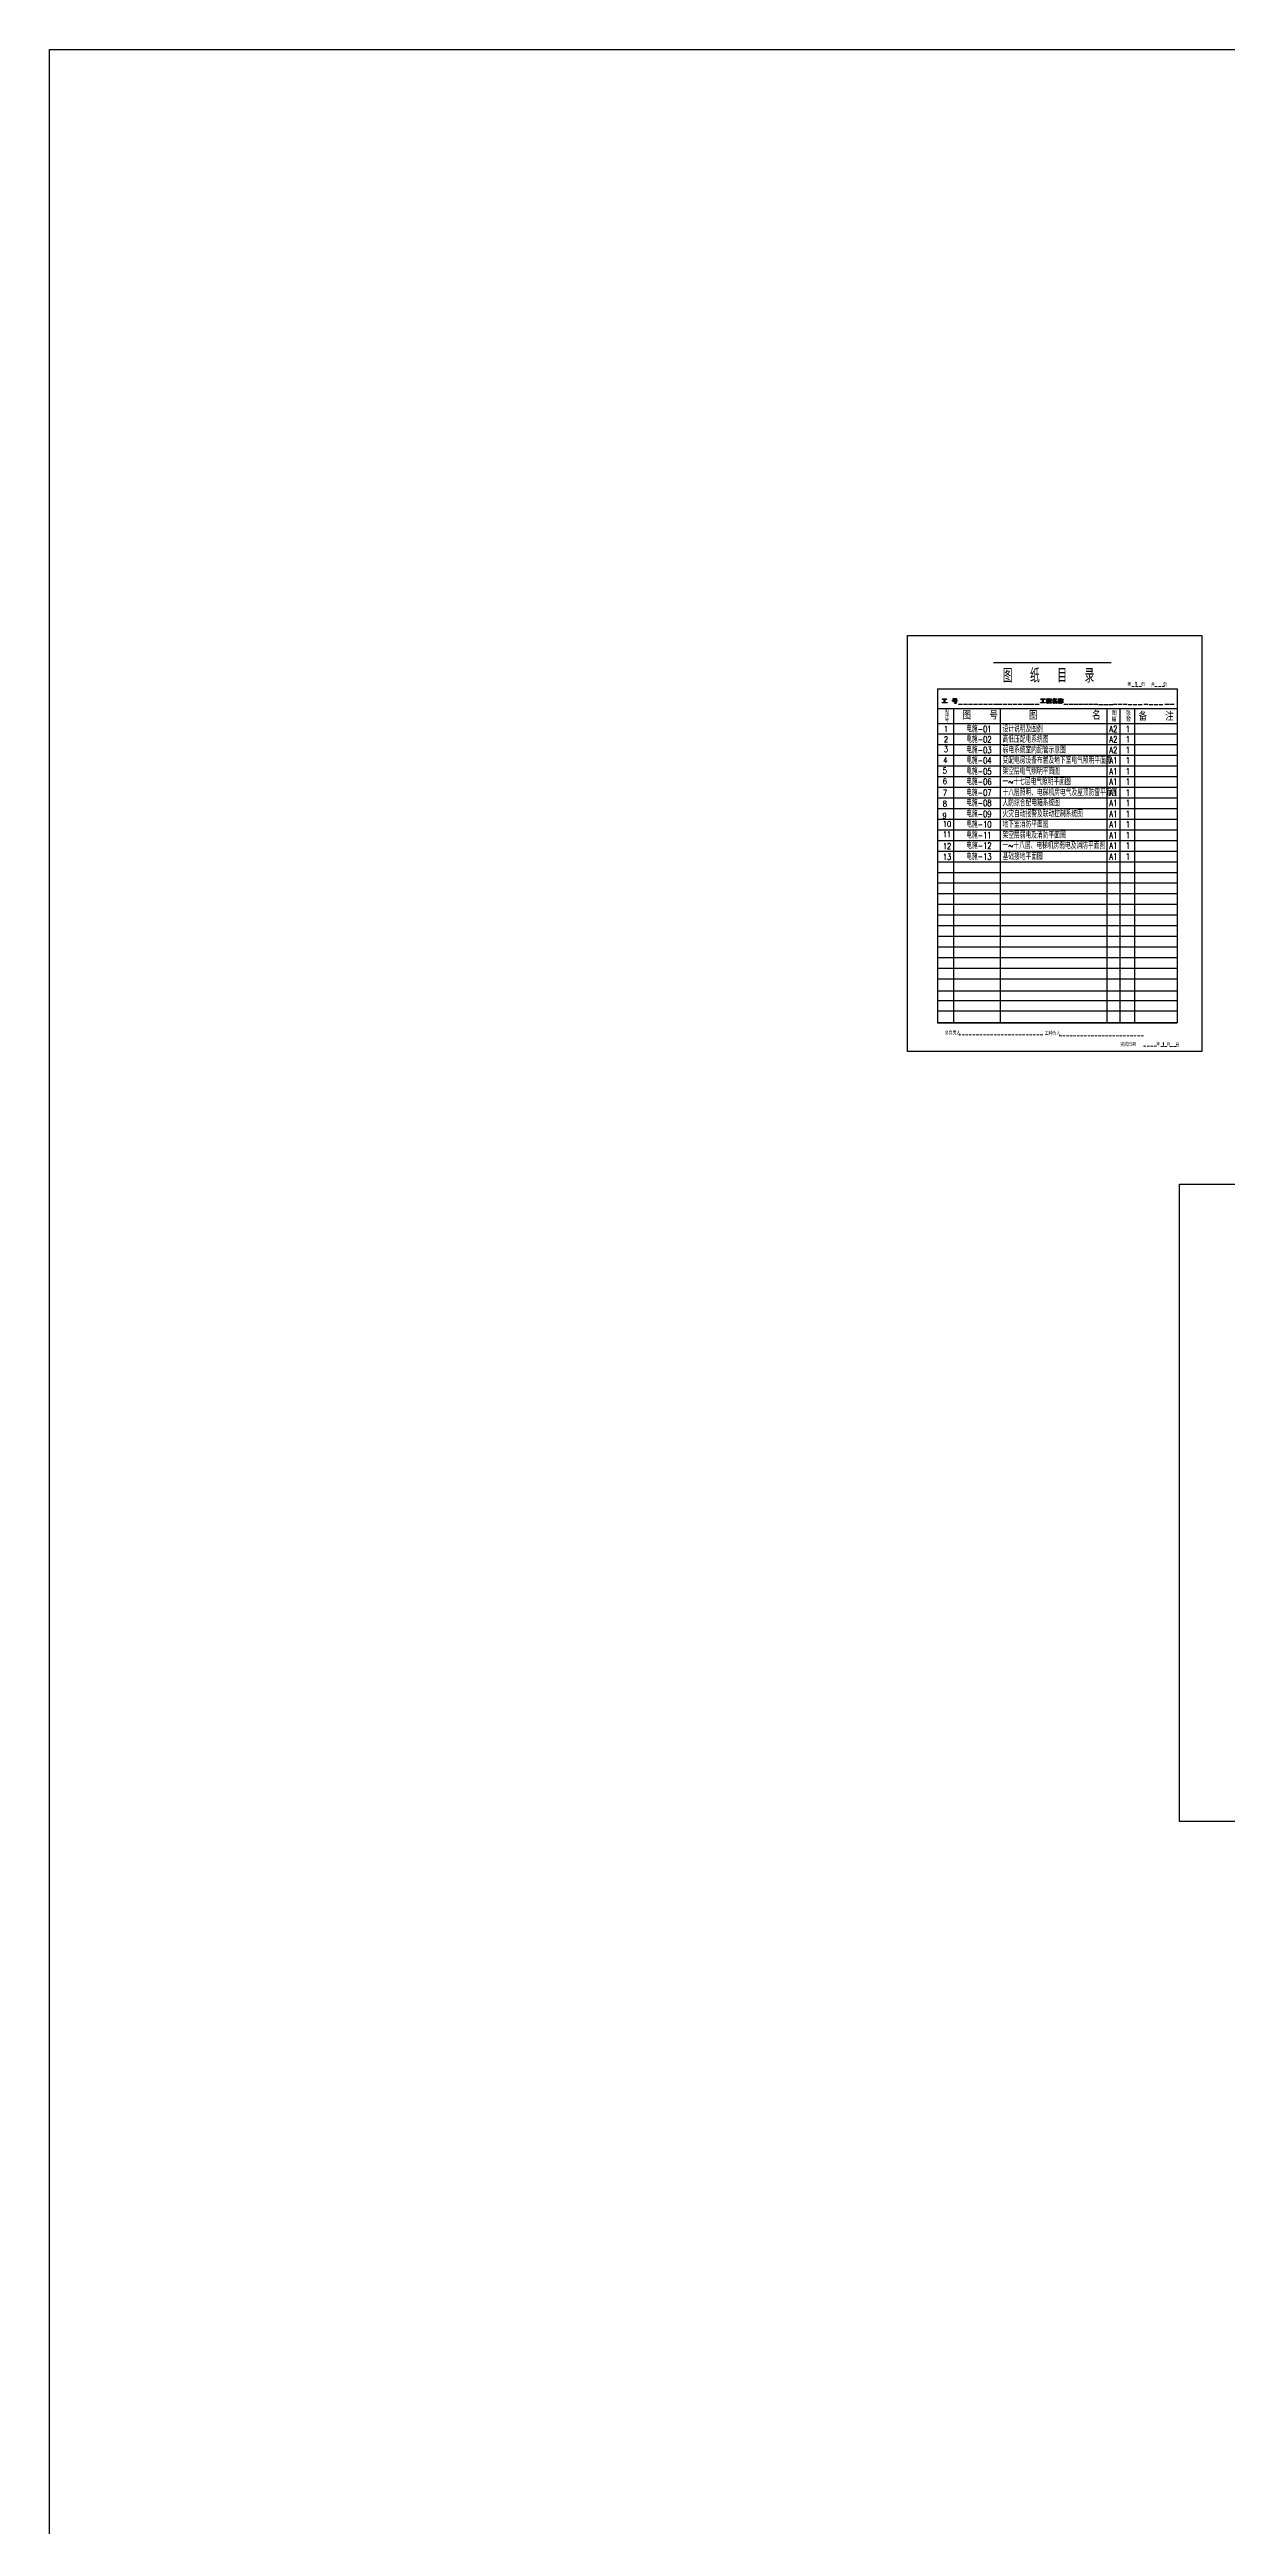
# Model space of a CAD drawing. Extents: x -170759 to 304867, y -311201 to 112352.
# Drawn here: x -170759 to -86677, y -64441 to 112352 of the extents above; entities that cross this region are included whole.
import ezdxf

# ---------------------------------------------------------------- set-up
doc = ezdxf.new("R2010")
doc.units = 0
doc.layers.get('0').update_dxf_attribs({"linetype": 'CONTINUOUS'})
doc.layers.add('DQ', color=3, linetype='CONTINUOUS')
doc.layers.add('WZ', color=3, linetype='CONTINUOUS')
doc.styles.add('HT64F', font='ROMANS.shx', dxfattribs={"width": 0.75, "bigfont": 'hzdx.shx'})
doc.styles.add('HZS', font='txt', dxfattribs={"width": 0.7, "bigfont": 'HZS'})
doc.styles.add('HZTXT', font='txt.shx', dxfattribs={"width": 0.8, "bigfont": 'hztxt.shx'})
doc.styles.add('ZLC', font='txt.shx', dxfattribs={"bigfont": 'hzdx.shx'})
doc.styles.add('ZLC1', font='txt.shx', dxfattribs={"width": 0.8, "bigfont": 'hzls.shx'})

msp = doc.modelspace()

# ---------------------------------------------------------------- linework, layer by layer
for points in [[(-170759.14145, 112352.10486), (304866.65484, 112352.10486), (304866.65484, -311200.85332), (-170759.14145, -311200.85332)], [(-90090.22919, 31360.00476), (-22667.39095, 31360.00476), (-22667.39095, -14134.71381), (-90090.22919, -14134.71381)]]:
    msp.add_lwpolyline(points, close=True)
at = {"layer": 'DQ'}
for p, q in [((-109517.37669, 40827.35781), (-109517.37669, 70527.35781)), ((-109517.37669, 70527.35781), (-88517.37669, 70527.35781)), ((-88517.37669, 70527.35781), (-88517.37669, 40827.35781)), ((-103375.66724, 68589.72209), (-94971.18471, 68589.72209)), ((-107364.08259, 66733.43039), (-107364.08259, 42872.29222)), ((-107364.08259, 66733.43039), (-90264.08259, 66733.43039)), ((-107361.2305, 42871.91652), (-107361.2305, 66710.69794)), ((-107361.2305, 66710.69794), (-90278.15016, 66710.69794)), ((-107053.69939, 65711.26782), (-107053.69939, 65743.77557)), ((-107053.69939, 65743.77557), (-106956.17614, 65743.77557)), ((-107021.19164, 65711.26782), (-107053.69939, 65711.26782)), ((-107021.19164, 65997.33602), (-106923.66839, 65997.33602)), ((-107021.19164, 65990.83447), (-107021.19164, 65997.33602)), ((-107021.19164, 65964.82827), (-107021.19164, 65990.83447)), ((-106891.16064, 65971.32982), (-107021.19164, 65964.82827)), ((-107014.69009, 65717.76937), (-107021.19164, 65711.26782)), ((-106715.6188, 65717.76937), (-107014.69009, 65717.76937)), ((-106956.17614, 65743.77557), (-106891.16064, 65743.77557)), ((-106923.66839, 65997.33602), (-106826.14514, 65997.33602)), ((-106891.16064, 65938.82207), (-106891.16064, 65971.32982)), ((-106891.16064, 65841.29882), (-106891.16064, 65938.82207)), ((-106891.16064, 65743.77557), (-106891.16064, 65841.29882)), ((-106774.13275, 65971.32982), (-106858.65289, 65971.32982)), ((-106858.65289, 65971.32982), (-106858.65289, 65873.80657)), ((-106858.65289, 65873.80657), (-106858.65289, 65776.28332)), ((-106858.65289, 65776.28332), (-106858.65289, 65743.77557)), ((-106858.65289, 65743.77557), (-106761.12965, 65743.77557)), ((-106826.14514, 65997.33602), (-106728.6219, 65997.33602)), ((-106767.6312, 65964.82827), (-106774.13275, 65971.32982)), ((-106728.6219, 65964.82827), (-106767.6312, 65964.82827)), ((-106761.12965, 65743.77557), (-106696.11415, 65743.77557)), ((-106728.6219, 65997.33602), (-106728.6219, 65964.82827)), ((-106696.11415, 65711.26782), (-106715.6188, 65717.76937)), ((-106696.11415, 65743.77557), (-106696.11415, 65711.26782)), ((-106325.5258, 65880.30812), (-105961.439, 65880.30812)), ((-106325.5258, 65873.80657), (-106325.5258, 65880.30812)), ((-106325.5258, 65854.30192), (-106325.5258, 65873.80657)), ((-106234.5041, 65854.30192), (-106325.5258, 65854.30192)), ((-106267.01185, 66029.84376), (-106169.4886, 66029.84376)), ((-106267.01185, 66023.34221), (-106267.01185, 66029.84376)), ((-106267.01185, 66003.83756), (-106267.01185, 66023.34221)), ((-106260.5103, 65997.33602), (-106267.01185, 66003.83756)), ((-106267.01185, 65932.32052), (-106260.5103, 65938.82207)), ((-106267.01185, 65912.81587), (-106267.01185, 65932.32052)), ((-106234.5041, 65912.81587), (-106267.01185, 65912.81587)), ((-106260.5103, 65938.82207), (-106260.5103, 65997.33602)), ((-106241.00565, 65776.28332), (-106234.5041, 65854.30192)), ((-106228.00255, 65782.78487), (-106241.00565, 65776.28332)), ((-106234.5041, 66003.83756), (-106136.98085, 66003.83756)), ((-106234.5041, 65997.33602), (-106234.5041, 66003.83756)), ((-106234.5041, 65945.32362), (-106234.5041, 65997.33602)), ((-106188.99325, 65945.32362), (-106234.5041, 65945.32362)), ((-106228.00255, 65919.31742), (-106234.5041, 65912.81587)), ((-106136.98085, 65919.31742), (-106228.00255, 65919.31742)), ((-106156.4855, 65782.78487), (-106228.00255, 65782.78487)), ((-106156.4855, 65854.30192), (-106208.4979, 65854.30192)), ((-106208.4979, 65854.30192), (-106208.4979, 65808.79107)), ((-106208.4979, 65808.79107), (-106110.97465, 65808.79107)), ((-106091.47, 65945.32362), (-106188.99325, 65945.32362)), ((-106169.4886, 66029.84376), (-106071.96535, 66029.84376)), ((-106058.96225, 65854.30192), (-106156.4855, 65854.30192)), ((-106058.96225, 65782.78487), (-106156.4855, 65782.78487)), ((-106136.98085, 66003.83756), (-106058.96225, 66003.83756)), ((-106039.4576, 65919.31742), (-106136.98085, 65919.31742)), ((-106130.4793, 65672.25852), (-106136.98085, 65711.26782)), ((-106136.98085, 65711.26782), (-106084.96845, 65711.26782)), ((-106117.4762, 65678.76007), (-106130.4793, 65672.25852)), ((-106078.4669, 65678.76007), (-106117.4762, 65678.76007)), ((-106110.97465, 65808.79107), (-106019.95295, 65808.79107)), ((-106084.96845, 65938.82207), (-106091.47, 65945.32362)), ((-106058.96225, 65938.82207), (-106084.96845, 65938.82207)), ((-106084.96845, 65711.26782), (-106065.4638, 65724.27092)), ((-106045.95915, 65691.76317), (-106078.4669, 65678.76007)), ((-106071.96535, 66029.84376), (-106026.4545, 66029.84376)), ((-106065.4638, 65724.27092), (-106058.96225, 65737.27402)), ((-106058.96225, 66003.83756), (-106058.96225, 65938.82207)), ((-105961.439, 65854.30192), (-106058.96225, 65854.30192)), ((-106058.96225, 65737.27402), (-106058.96225, 65782.78487)), ((-106039.4576, 65704.76627), (-106045.95915, 65691.76317)), ((-106026.4545, 65912.81587), (-106039.4576, 65919.31742)), ((-106019.95295, 65808.79107), (-106039.4576, 65704.76627)), ((-106026.4545, 66029.84376), (-106026.4545, 65932.32052)), ((-106026.4545, 65932.32052), (-106026.4545, 65912.81587)), ((-105961.439, 65880.30812), (-105961.439, 65854.30192)), ((-105878.16373, 65616.53095), (-105580.95002, 65616.53095)), ((-105521.50727, 65616.44664), (-105224.29356, 65616.44664)), ((-105164.85082, 65616.36232), (-104867.63711, 65616.36232)), ((-104808.19437, 65616.27801), (-104510.98066, 65616.27801)), ((-104451.53792, 65616.1937), (-104154.32421, 65616.1937)), ((-104094.88146, 65616.10938), (-103797.66775, 65616.10938)), ((-103738.22501, 65616.02507), (-103441.0113, 65616.02507)), ((-103381.56856, 65615.94076), (-103084.35485, 65615.94076)), ((-103070.5239, 65616.44664), (-102773.31019, 65616.44664)), ((-102713.86745, 65616.36232), (-102416.65374, 65616.36232)), ((-102357.211, 65616.27801), (-102059.99729, 65616.27801)), ((-102000.55454, 65616.1937), (-101703.34083, 65616.1937)), ((-101643.89809, 65616.10938), (-101346.68438, 65616.10938)), ((-101287.24164, 65616.02507), (-100990.02793, 65616.02507)), ((-101127.90161, 65616.10938), (-100830.6879, 65616.10938)), ((-100930.58519, 65615.94076), (-100633.37147, 65615.94076)), ((-100771.24516, 65616.02507), (-100474.03145, 65616.02507)), ((-100414.58871, 65615.94076), (-100117.375, 65615.94076)), ((-100033.08888, 65710.59331), (-100033.08888, 65743.10106)), ((-100033.08888, 65743.10106), (-99935.56563, 65743.10106)), ((-100000.58113, 65710.59331), (-100033.08888, 65710.59331)), ((-100000.58113, 65996.66151), (-99903.05788, 65996.66151)), ((-100000.58113, 65990.15996), (-100000.58113, 65996.66151)), ((-100000.58113, 65964.15376), (-100000.58113, 65990.15996)), ((-99870.55013, 65970.65531), (-100000.58113, 65964.15376)), ((-99994.07958, 65717.09486), (-100000.58113, 65710.59331)), ((-99695.00828, 65717.09486), (-99994.07958, 65717.09486)), ((-99935.56563, 65743.10106), (-99870.55013, 65743.10106)), ((-99903.05788, 65996.66151), (-99805.53463, 65996.66151)), ((-99870.55013, 65938.14756), (-99870.55013, 65970.65531)), ((-99870.55013, 65840.62431), (-99870.55013, 65938.14756)), ((-99870.55013, 65743.10106), (-99870.55013, 65840.62431)), ((-99753.52223, 65970.65531), (-99838.04238, 65970.65531)), ((-99838.04238, 65970.65531), (-99838.04238, 65873.13206)), ((-99838.04238, 65873.13206), (-99838.04238, 65775.60881)), ((-99838.04238, 65775.60881), (-99838.04238, 65743.10106)), ((-99838.04238, 65743.10106), (-99740.51913, 65743.10106)), ((-99805.53463, 65996.66151), (-99708.01138, 65996.66151)), ((-99747.02068, 65964.15376), (-99753.52223, 65970.65531)), ((-99708.01138, 65964.15376), (-99747.02068, 65964.15376)), ((-99740.51913, 65743.10106), (-99675.50363, 65743.10106)), ((-99708.01138, 65996.66151), (-99708.01138, 65964.15376)), ((-99675.50363, 65710.59331), (-99695.00828, 65717.09486)), ((-99675.50363, 65743.10106), (-99675.50363, 65710.59331)), ((-99610.48814, 65775.60881), (-99584.48194, 65801.61501)), ((-99590.98349, 65749.60261), (-99610.48814, 65775.60881)), ((-99597.48504, 66003.16306), (-99506.46334, 66022.66771)), ((-99590.98349, 65983.65841), (-99597.48504, 66003.16306)), ((-99597.48504, 65899.13826), (-99597.48504, 65925.14446)), ((-99597.48504, 65925.14446), (-99532.46954, 65925.14446)), ((-99545.47264, 65899.13826), (-99597.48504, 65899.13826)), ((-99532.46954, 65990.15996), (-99590.98349, 65983.65841)), ((-99571.47884, 65775.60881), (-99590.98349, 65749.60261)), ((-99584.48194, 65801.61501), (-99577.98039, 65821.11966)), ((-99577.98039, 65821.11966), (-99558.47574, 65847.12586)), ((-99564.97729, 65801.61501), (-99571.47884, 65775.60881)), ((-99538.97109, 65840.62431), (-99564.97729, 65801.61501)), ((-99558.47574, 65860.12896), (-99545.47264, 65873.13206)), ((-99558.47574, 65847.12586), (-99558.47574, 65860.12896)), ((-99545.47264, 65873.13206), (-99545.47264, 65899.13826)), ((-99545.47264, 65691.08866), (-99532.46954, 65814.61811)), ((-99545.47264, 65671.58401), (-99545.47264, 65691.08866)), ((-99512.96489, 65671.58401), (-99545.47264, 65671.58401)), ((-99532.46954, 65834.12276), (-99538.97109, 65840.62431)), ((-99532.46954, 65925.14446), (-99532.46954, 65990.15996)), ((-99532.46954, 65814.61811), (-99532.46954, 65834.12276)), ((-99499.96179, 66003.16306), (-99512.96489, 65990.15996)), ((-99512.96489, 65990.15996), (-99512.96489, 65925.14446)), ((-99512.96489, 65925.14446), (-99460.95249, 65925.14446)), ((-99460.95249, 65899.13826), (-99512.96489, 65899.13826)), ((-99512.96489, 65899.13826), (-99512.96489, 65853.62741)), ((-99512.96489, 65853.62741), (-99486.95869, 65860.12896)), ((-99493.46024, 65834.12276), (-99512.96489, 65834.12276)), ((-99512.96489, 65834.12276), (-99512.96489, 65736.59951)), ((-99512.96489, 65736.59951), (-99512.96489, 65671.58401)), ((-99506.46334, 66022.66771), (-99480.45714, 66035.67081)), ((-99460.95249, 66003.16306), (-99499.96179, 66003.16306)), ((-99493.46024, 65821.11966), (-99493.46024, 65834.12276)), ((-99480.45714, 65808.11656), (-99493.46024, 65821.11966)), ((-99486.95869, 65860.12896), (-99460.95249, 65821.11966)), ((-99480.45714, 66035.67081), (-99460.95249, 66003.16306)), ((-99460.95249, 65821.11966), (-99480.45714, 65808.11656)), ((-99467.45404, 65691.08866), (-99467.45404, 65710.59331)), ((-99467.45404, 65710.59331), (-99369.93079, 65710.59331)), ((-99441.44784, 65691.08866), (-99467.45404, 65691.08866)), ((-99460.95249, 65925.14446), (-99460.95249, 65899.13826)), ((-99447.94939, 65866.63051), (-99350.42614, 65866.63051)), ((-99447.94939, 65847.12586), (-99447.94939, 65866.63051)), ((-99369.93079, 65847.12586), (-99447.94939, 65847.12586)), ((-99441.44784, 65769.10726), (-99441.44784, 65795.11346)), ((-99441.44784, 65795.11346), (-99421.94319, 65795.11346)), ((-99369.93079, 65769.10726), (-99441.44784, 65769.10726)), ((-99343.92459, 65691.08866), (-99441.44784, 65691.08866)), ((-99434.94629, 66016.16616), (-99337.42304, 66016.16616)), ((-99434.94629, 66009.66461), (-99434.94629, 66016.16616)), ((-99434.94629, 66003.16306), (-99434.94629, 66009.66461)), ((-99434.94629, 65905.63981), (-99434.94629, 66003.16306)), ((-99369.93079, 65905.63981), (-99434.94629, 65905.63981)), ((-99421.94319, 65795.11346), (-99415.44164, 65788.61191)), ((-99415.44164, 65788.61191), (-99369.93079, 65788.61191)), ((-99408.94009, 65990.15996), (-99311.41684, 65990.15996)), ((-99408.94009, 65983.65841), (-99408.94009, 65990.15996)), ((-99408.94009, 65925.14446), (-99408.94009, 65983.65841)), ((-99395.93699, 65925.14446), (-99408.94009, 65925.14446)), ((-99298.41374, 65925.14446), (-99395.93699, 65925.14446)), ((-99272.40754, 65905.63981), (-99369.93079, 65905.63981)), ((-99369.93079, 65788.61191), (-99369.93079, 65847.12586)), ((-99369.93079, 65710.59331), (-99369.93079, 65769.10726)), ((-99350.42614, 65866.63051), (-99259.40444, 65866.63051)), ((-99259.40444, 65840.62431), (-99343.92459, 65847.12586)), ((-99343.92459, 65847.12586), (-99343.92459, 65788.61191)), ((-99343.92459, 65788.61191), (-99291.91219, 65788.61191)), ((-99285.41064, 65769.10726), (-99343.92459, 65769.10726)), ((-99343.92459, 65769.10726), (-99343.92459, 65710.59331)), ((-99343.92459, 65710.59331), (-99246.40134, 65710.59331)), ((-99246.40134, 65691.08866), (-99343.92459, 65691.08866)), ((-99337.42304, 66016.16616), (-99272.40754, 66016.16616)), ((-99311.41684, 65990.15996), (-99298.41374, 65990.15996)), ((-99298.41374, 65990.15996), (-99298.41374, 65925.14446)), ((-99291.91219, 65788.61191), (-99272.40754, 65795.11346)), ((-99272.40754, 65762.60571), (-99285.41064, 65769.10726)), ((-99272.40754, 66016.16616), (-99272.40754, 65918.64291)), ((-99272.40754, 65918.64291), (-99272.40754, 65905.63981)), ((-99272.40754, 65795.11346), (-99272.40754, 65762.60571)), ((-99259.40444, 65866.63051), (-99259.40444, 65840.62431)), ((-99246.40134, 65710.59331), (-99246.40134, 65691.08866)), ((-99187.88739, 65801.61501), (-99096.86569, 65827.62121)), ((-99168.38274, 65769.10726), (-99187.88739, 65801.61501)), ((-99155.37964, 65775.60881), (-99168.38274, 65769.10726)), ((-99155.37964, 65905.63981), (-99148.87809, 65912.14136)), ((-99129.37344, 65886.13516), (-99155.37964, 65905.63981)), ((-99122.87189, 65788.61191), (-99155.37964, 65775.60881)), ((-99148.87809, 65912.14136), (-99070.85949, 65996.66151)), ((-99057.85639, 65957.65221), (-99129.37344, 65886.13516)), ((-99090.36414, 65795.11346), (-99122.87189, 65788.61191)), ((-99096.86569, 65827.62121), (-99044.85329, 65853.62741)), ((-99090.36414, 65769.10726), (-99090.36414, 65795.11346)), ((-99090.36414, 65671.58401), (-99090.36414, 65769.10726)), ((-99064.35794, 65671.58401), (-99090.36414, 65671.58401)), ((-99070.85949, 65996.66151), (-99051.35484, 66042.17236)), ((-99070.85949, 65905.63981), (-99064.35794, 65912.14136)), ((-99051.35484, 65899.13826), (-99070.85949, 65905.63981)), ((-99064.35794, 65912.14136), (-99044.85329, 65931.64601)), ((-99064.35794, 65769.10726), (-99057.85639, 65775.60881)), ((-99064.35794, 65723.59641), (-99064.35794, 65769.10726)), ((-98986.33934, 65723.59641), (-99064.35794, 65723.59641)), ((-99012.34554, 65704.09176), (-99064.35794, 65704.09176)), ((-99064.35794, 65704.09176), (-99064.35794, 65671.58401)), ((-99018.84709, 65970.65531), (-99057.85639, 65970.65531)), ((-99057.85639, 65970.65531), (-99057.85639, 65957.65221)), ((-99057.85639, 65808.11656), (-98960.33314, 65808.11656)), ((-99057.85639, 65801.61501), (-99057.85639, 65808.11656)), ((-99057.85639, 65775.60881), (-99057.85639, 65801.61501)), ((-99051.35484, 66048.67391), (-99012.34554, 66035.67081)), ((-99051.35484, 66042.17236), (-99051.35484, 66048.67391)), ((-99025.34864, 65873.13206), (-99051.35484, 65899.13826)), ((-99044.85329, 65931.64601), (-98992.84089, 65886.13516)), ((-99044.85329, 65853.62741), (-99025.34864, 65873.13206)), ((-99012.34554, 66035.67081), (-99025.34864, 66016.16616)), ((-99025.34864, 66016.16616), (-99025.34864, 65996.66151)), ((-99025.34864, 65996.66151), (-98927.82539, 65996.66151)), ((-98921.32384, 65970.65531), (-99018.84709, 65970.65531)), ((-98973.33624, 65866.63051), (-99018.84709, 65834.12276)), ((-99018.84709, 65834.12276), (-99012.34554, 65827.62121)), ((-99012.34554, 65827.62121), (-98914.82229, 65827.62121)), ((-98914.82229, 65704.09176), (-99012.34554, 65704.09176)), ((-98992.84089, 65886.13516), (-98966.83469, 65905.63981)), ((-98888.81609, 65723.59641), (-98986.33934, 65723.59641)), ((-98908.32074, 65925.14446), (-98973.33624, 65866.63051)), ((-98966.83469, 65905.63981), (-98960.33314, 65912.14136)), ((-98960.33314, 65912.14136), (-98953.83159, 65925.14446)), ((-98960.33314, 65808.11656), (-98888.81609, 65808.11656)), ((-98953.83159, 65925.14446), (-98921.32384, 65957.65221)), ((-98927.82539, 65996.66151), (-98862.80989, 65996.66151)), ((-98921.32384, 65957.65221), (-98921.32384, 65970.65531)), ((-98914.82229, 65827.62121), (-98882.31454, 65827.62121)), ((-98908.32074, 65697.59021), (-98914.82229, 65704.09176)), ((-98869.31144, 65977.15686), (-98908.32074, 65931.64601)), ((-98908.32074, 65931.64601), (-98908.32074, 65925.14446)), ((-98888.81609, 65697.59021), (-98908.32074, 65697.59021)), ((-98888.81609, 65808.11656), (-98888.81609, 65723.59641)), ((-98888.81609, 65671.58401), (-98888.81609, 65697.59021)), ((-98856.30834, 65671.58401), (-98888.81609, 65671.58401)), ((-98882.31454, 65827.62121), (-98875.81299, 65834.12276)), ((-98875.81299, 65834.12276), (-98856.30834, 65834.12276)), ((-98862.80989, 65996.66151), (-98869.31144, 65977.15686)), ((-98856.30834, 65834.12276), (-98856.30834, 65736.59951)), ((-98856.30834, 65736.59951), (-98856.30834, 65671.58401)), ((-98771.7882, 65782.11036), (-98732.7789, 65834.12276)), ((-98765.28665, 65756.10416), (-98771.7882, 65782.11036)), ((-98765.28665, 65899.13826), (-98765.28665, 65925.14446)), ((-98765.28665, 65925.14446), (-98706.7727, 65925.14446)), ((-98713.27425, 65899.13826), (-98765.28665, 65899.13826)), ((-98752.28355, 65749.60261), (-98765.28665, 65756.10416)), ((-98752.28355, 65977.15686), (-98758.7851, 66003.16306)), ((-98758.7851, 66003.16306), (-98713.27425, 66003.16306)), ((-98732.7789, 65983.65841), (-98752.28355, 65977.15686)), ((-98739.28045, 65769.10726), (-98752.28355, 65749.60261)), ((-98719.7758, 65821.11966), (-98739.28045, 65769.10726)), ((-98693.7696, 65983.65841), (-98732.7789, 65983.65841)), ((-98732.7789, 65834.12276), (-98719.7758, 65860.12896)), ((-98719.7758, 65860.12896), (-98713.27425, 65899.13826)), ((-98700.27115, 65827.62121), (-98719.7758, 65821.11966)), ((-98713.27425, 66003.16306), (-98654.7603, 66016.16616)), ((-98713.27425, 65678.08556), (-98706.7727, 65691.08866)), ((-98674.26495, 65678.08556), (-98713.27425, 65678.08556)), ((-98706.7727, 65925.14446), (-98693.7696, 65938.14756)), ((-98706.7727, 65691.08866), (-98700.27115, 65788.61191)), ((-98700.27115, 65788.61191), (-98700.27115, 65827.62121)), ((-98693.7696, 65938.14756), (-98693.7696, 65983.65841)), ((-98654.7603, 65990.15996), (-98674.26495, 65990.15996)), ((-98674.26495, 65990.15996), (-98674.26495, 65925.14446)), ((-98674.26495, 65925.14446), (-98622.25255, 65925.14446)), ((-98622.25255, 65899.13826), (-98674.26495, 65899.13826)), ((-98674.26495, 65899.13826), (-98674.26495, 65853.62741)), ((-98674.26495, 65853.62741), (-98648.25875, 65860.12896)), ((-98667.7634, 65834.12276), (-98674.26495, 65827.62121)), ((-98674.26495, 65827.62121), (-98674.26495, 65730.09796)), ((-98674.26495, 65730.09796), (-98674.26495, 65678.08556)), ((-98654.7603, 65827.62121), (-98667.7634, 65834.12276)), ((-98654.7603, 66016.16616), (-98628.7541, 66029.16926)), ((-98648.25875, 65996.66151), (-98654.7603, 65990.15996)), ((-98641.7572, 65801.61501), (-98654.7603, 65827.62121)), ((-98609.24945, 65996.66151), (-98648.25875, 65996.66151)), ((-98648.25875, 65860.12896), (-98641.7572, 65847.12586)), ((-98641.7572, 65847.12586), (-98615.751, 65821.11966)), ((-98615.751, 65814.61811), (-98641.7572, 65801.61501)), ((-98635.25565, 65736.59951), (-98609.24945, 65788.61191)), ((-98615.751, 65723.59641), (-98635.25565, 65736.59951)), ((-98628.7541, 66029.16926), (-98609.24945, 65996.66151)), ((-98622.25255, 65925.14446), (-98615.751, 65905.63981)), ((-98589.7448, 65879.63361), (-98622.25255, 65899.13826)), ((-98615.751, 65905.63981), (-98589.7448, 65938.14756)), ((-98615.751, 65821.11966), (-98615.751, 65814.61811)), ((-98589.7448, 65762.60571), (-98615.751, 65723.59641)), ((-98609.24945, 65788.61191), (-98589.7448, 65847.12586)), ((-98589.7448, 65938.14756), (-98576.7417, 65970.65531)), ((-98576.7417, 65905.63981), (-98589.7448, 65879.63361)), ((-98589.7448, 65847.12586), (-98563.7386, 65847.12586)), ((-98583.24325, 65795.11346), (-98589.7448, 65762.60571)), ((-98557.23705, 65840.62431), (-98583.24325, 65795.11346)), ((-98576.7417, 65970.65531), (-98570.24015, 66016.16616)), ((-98563.7386, 65951.15066), (-98576.7417, 65905.63981)), ((-98576.7417, 65704.09176), (-98576.7417, 65717.09486)), ((-98576.7417, 65717.09486), (-98557.23705, 65710.59331)), ((-98563.7386, 65678.08556), (-98576.7417, 65704.09176)), ((-98570.24015, 66016.16616), (-98563.7386, 66029.16926)), ((-98563.7386, 66035.67081), (-98524.7293, 66029.16926)), ((-98563.7386, 66029.16926), (-98563.7386, 66035.67081)), ((-98550.7355, 65951.15066), (-98563.7386, 65951.15066)), ((-98563.7386, 65847.12586), (-98557.23705, 65840.62431)), ((-98518.22775, 65684.58711), (-98563.7386, 65678.08556)), ((-98557.23705, 65710.59331), (-98550.7355, 65717.09486)), ((-98453.21225, 65951.15066), (-98550.7355, 65951.15066)), ((-98550.7355, 65717.09486), (-98531.23085, 65717.09486)), ((-98537.7324, 65996.66151), (-98544.23395, 65977.15686)), ((-98544.23395, 65977.15686), (-98446.7107, 65977.15686)), ((-98524.7293, 66029.16926), (-98537.7324, 65996.66151)), ((-98531.23085, 65912.14136), (-98498.7231, 65912.14136)), ((-98531.23085, 65905.63981), (-98531.23085, 65912.14136)), ((-98531.23085, 65814.61811), (-98531.23085, 65905.63981)), ((-98531.23085, 65717.09486), (-98531.23085, 65814.61811)), ((-98505.22465, 65691.08866), (-98518.22775, 65684.58711)), ((-98498.7231, 65912.14136), (-98505.22465, 65892.63671)), ((-98505.22465, 65892.63671), (-98498.7231, 65756.10416)), ((-98498.7231, 65704.09176), (-98505.22465, 65691.08866)), ((-98498.7231, 65756.10416), (-98498.7231, 65704.09176)), ((-98479.21845, 65827.62121), (-98472.7169, 65840.62431)), ((-98440.20915, 65769.10726), (-98479.21845, 65827.62121)), ((-98472.7169, 65892.63671), (-98459.7138, 65912.14136)), ((-98440.20915, 65886.13516), (-98472.7169, 65892.63671)), ((-98472.7169, 65840.62431), (-98459.7138, 65853.62741)), ((-98459.7138, 65912.14136), (-98453.21225, 65951.15066)), ((-98459.7138, 65853.62741), (-98427.20605, 65808.11656)), ((-98446.7107, 65977.15686), (-98414.20295, 65977.15686)), ((-98414.20295, 65977.15686), (-98440.20915, 65886.13516)), ((-98433.7076, 65736.59951), (-98440.20915, 65769.10726)), ((-98394.6983, 65749.60261), (-98433.7076, 65736.59951)), ((-98427.20605, 65808.11656), (-98407.7014, 65775.60881)), ((-98407.7014, 65775.60881), (-98394.6983, 65749.60261)), ((-98368.6921, 65615.85644), (-98071.47839, 65615.85644)), ((-98012.03565, 65615.77213), (-97714.82194, 65615.77213)), ((-97655.3792, 65615.68782), (-97358.16548, 65615.68782)), ((-97298.72274, 65615.6035), (-97001.50903, 65615.6035)), ((-96942.06629, 65615.51919), (-96644.85258, 65615.51919)), ((-96585.40984, 65615.43488), (-96288.19613, 65615.43488)), ((-96228.75338, 65615.35056), (-95931.53967, 65615.35056)), ((-95872.09693, 65615.26625), (-95574.88322, 65615.26625)), ((-95515.44048, 65615.18194), (-95218.22677, 65615.18194)), ((-95158.78403, 65615.09763), (-94861.57031, 65615.09763)), ((-94845.83046, 65615.51919), (-94548.61675, 65615.51919)), ((-94489.17401, 65615.43488), (-94191.9603, 65615.43488)), ((-94132.51755, 65615.35056), (-93835.30384, 65615.35056)), ((-93775.8611, 65615.26625), (-93478.64739, 65615.26625)), ((-93419.20465, 65615.18194), (-93121.99094, 65615.18194)), ((-93062.54819, 65615.09763), (-92765.33448, 65615.09763)), ((-92649.02763, 65615.35056), (-92351.81392, 65615.35056)), ((-92292.37118, 65615.26625), (-91995.15746, 65615.26625)), ((-91935.71472, 65615.18194), (-91638.50101, 65615.18194)), ((-91579.05827, 65615.09763), (-91281.84456, 65615.09763)), ((-91143.6824, 65615.51919), (-90846.46869, 65615.51919)), ((-90787.02595, 65615.43488), (-90489.81224, 65615.43488)), ((-90278.15016, 66710.69794), (-90278.15016, 42871.91652)), ((-90264.08259, 66733.43039), (-90264.08259, 42872.29222)), ((-107364.08259, 65308.43039), (-90264.08259, 65308.43039)), ((-107364.08259, 64243.15862), (-90264.08259, 64243.15862)), ((-106224.08259, 65308.43039), (-106224.08259, 42872.29222)), ((-102899.08259, 65308.43039), (-102899.08259, 42872.29222)), ((-95298.10591, 65308.43039), (-95298.10591, 42872.29222)), ((-94349.08259, 65308.43039), (-94349.08259, 42872.29222)), ((-93304.08259, 65308.43039), (-93304.08259, 42872.29222)), ((-107364.08259, 63503.43039), (-90264.08259, 63503.43039)), ((-107364.08259, 62743.43039), (-90264.08259, 62743.43039)), ((-107364.08259, 61983.43039), (-90264.08259, 61983.43039)), ((-107364.08259, 61223.43039), (-90264.08259, 61223.43039)), ((-107364.08259, 60463.43039), (-90264.08259, 60463.43039)), ((-107364.08259, 59703.43039), (-90264.08259, 59703.43039)), ((-107364.08259, 58943.43039), (-90264.08259, 58943.43039)), ((-107364.08259, 58183.43039), (-90264.08259, 58183.43039)), ((-107364.08259, 57423.43039), (-90264.08259, 57423.43039)), ((-107364.08259, 56663.43039), (-90264.08259, 56663.43039)), ((-107364.08259, 55903.43039), (-90264.08259, 55903.43039)), ((-107364.08259, 55143.43039), (-90264.08259, 55143.43039)), ((-107364.08259, 54383.43039), (-90264.08259, 54383.43039)), ((-107364.08259, 53623.43039), (-90264.08259, 53623.43039)), ((-107364.08259, 52863.43039), (-90264.08259, 52863.43039)), ((-107364.08259, 52103.43039), (-90264.08259, 52103.43039)), ((-107364.08259, 51343.43039), (-90264.08259, 51343.43039)), ((-107364.08259, 50583.43039), (-90264.08259, 50583.43039)), ((-107364.08259, 49823.43039), (-90264.08259, 49823.43039)), ((-107364.08259, 49063.43039), (-90264.08259, 49063.43039)), ((-107364.08259, 48303.43039), (-90264.08259, 48303.43039)), ((-107364.08259, 47543.43039), (-90264.08259, 47543.43039)), ((-107364.08259, 46783.43039), (-90264.08259, 46783.43039)), ((-107364.08259, 46023.43039), (-90264.08259, 46023.43039)), ((-107364.08259, 45168.43039), (-90264.08259, 45168.43039)), ((-107364.08259, 44487.29222), (-90264.08259, 44487.29222)), ((-107364.08259, 43727.29222), (-90264.08259, 43727.29222)), ((-107364.08259, 42872.29222), (-90264.08259, 42872.29222)), ((-90278.15016, 42871.91652), (-107361.2305, 42871.91652)), ((-88517.37669, 40827.35781), (-109517.37669, 40827.35781)), ((-109517.37669, 40827.35781), (-109517.37669, 40827.35781))]:
    msp.add_line(p, q, dxfattribs=at)

# ---------------------------------------------------------------- texts
for s, height, style, width, p in [('图  纸  目  录', 1000, 'ZLC1', 0.7, (-102722.54281, 67169.22596)), ('第', 256, 'HZTXT', 0.8, (-93826.31365, 66916.32135)), ('1', 250, 'ZLC', 0.8, (-93299.4952, 66948.6399)), ('---', 256, 'HZTXT', 0.8, (-93541.88367, 66779.46975)), ('页', 256, 'HZTXT', 0.8, (-92846.6104, 66905.79441)), ('共', 256, 'HZTXT', 0.8, (-92140.80269, 66884.7403)), ('---', 256, 'HZTXT', 0.8, (-91898.51049, 66768.94327)), ('页', 256, 'HZTXT', 0.8, (-91276.97869, 66895.26747)), ('号', 270, 'HZTXT', 0.8, (-106850.26789, 64322.92353)), ('1', 416.09919, 'HT64F', 0.8, (-106916.93741, 63644.46601)), ('顺', 270, 'HZTXT', 0.8, (-106832.09049, 65013.19459)), ('序', 270, 'HZTXT', 0.8, (-106832.09049, 64649.89399)), ('图   号', 560, 'HZTXT', 0.8, (-105577.82234, 64540.90377)), ('图         名', 560, 'HZTXT', 0.8, (-100851.5939, 64522.7388)), ('幅', 320, 'HZTXT', 0.8, (-94947.77299, 64373.5442)), ('图', 320, 'HZTXT', 0.8, (-94929.80191, 64829.78016)), ('张', 320, 'HZTXT', 0.8, (-93926.40776, 64809.67634)), ('数', 320, 'HZTXT', 0.8, (-93905.44123, 64379.95419)), ('备   注', 560, 'HZTXT', 0.8, (-93026.05127, 64448.87458)), ('2', 416.09919, 'HT64F', 0.8, (-106916.93741, 62904.73778)), ('3', 416.09919, 'HT64F', 0.8, (-106916.93741, 62201.98015)), ('5', 416.09919, 'HT64F', 0.8, (-107000.35527, 60684.71712)), ('6', 416.09919, 'HT64F', 0.8, (-107000.35527, 59924.71712)), ('4 ', 416.099195, 'HT64F', 0.8, (-106967.23632, 61428.93852)), ('7', 416.09919, 'HT64F', 0.8, (-107000.35527, 59089.35032)), ('8', 416.09919, 'HT64F', 0.8, (-107000.35527, 58317.53049)), ('9', 416.09919, 'HT64F', 0.8, (-107021.22933, 57462.27062)), ('10', 416.099195, 'HT64F', 0.8, (-107000.35527, 56863.9541)), ('11', 416.099195, 'HT64F', 0.8, (-107000.35527, 56124.71712)), ('12', 416.099195, 'HT64F', 0.8, (-107000.35527, 55289.35032)), ('13', 416.099195, 'HT64F', 0.8, (-107000.35527, 54517.53049)), ('总负责人', 256, 'HZTXT', 0.8, (-106851.11798, 42041.56332)), ('------------------------', 256, 'HZTXT', 0.8, (-105913.55251, 41915.23889)), ('工种负人', 256, 'HZTXT', 0.8, (-99723.62773, 41998.9898)), ('------------------------', 256, 'HZTXT', 0.8, (-98722.8556, 41851.61126)), ('完成日期', 256, 'HZTXT', 0.8, (-94320.96629, 41211.84848)), ('----', 256, 'HZTXT', 0.8, (-92709.19644, 41096.05122)), ('年', 256, 'HZTXT', 0.8, (-91771.63097, 41222.37565)), ('--', 256, 'HZTXT', 0.8, (-91466.13211, 41074.99711)), ('月', 256, 'HZTXT', 0.8, (-91023.68585, 41180.26743)), ('--', 256, 'HZTXT', 0.8, (-90812.99698, 41085.52383)), ('日', 256, 'HZTXT', 0.8, (-90402.15369, 41159.21355))]:
    msp.add_text(s, height=height, dxfattribs=dict(at, style=style, width=width)).set_placement(p)
at = {"layer": 'DQ', "style": 'ZLC'}
msp.add_text('1', height=200, dxfattribs=at).set_placement((-91341.84164, 41268.56807))
at = {"layer": 'WZ', "style": 'HZS', "width": 0.7}
for s, p in [('电施-01', (-105328.77569, 63626.80686, -443.6023)), ('设计说明及图例', (-102731.37256, 63626.80686, -443.6023)), ('A2', (-95105.39823, 63626.80686, -443.6023)), ('1', (-93941.76186, 63626.80686, -443.6023)), ('电施-02', (-105328.77569, 62887.07864, -443.6023)), ('电施-03', (-105328.77569, 62127.07864, -443.6023)), ('电施-04', (-105328.77569, 61387.35041, -443.6023)), ('弱电系统室内配管示意图', (-102731.37256, 62127.07864, -443.6023)), ('变配电房设备布置及地下室电气照明平面图', (-102731.37256, 61387.35041, -443.6023)), ('高低压配电系统图', (-102731.37256, 62887.07864, -443.6023)), ('A2', (-95105.39823, 62887.07864, -443.6023)), ('A2', (-95105.39823, 62127.07864, -443.6023)), ('1', (-93941.76186, 62887.07864, -443.6023)), ('1', (-93941.76186, 62127.07864, -443.6023)), ('电施-05', (-105328.77569, 60607.07864, -443.6023)), ('电施-06', (-105328.77569, 59867.35041, -443.6023)), ('架空层电气照明平面图', (-102731.37256, 60607.07864, -443.6023)), ('一~十七层电气照明平面图', (-102731.37256, 59867.35041, -443.6023)), ('A1', (-95105.39823, 61387.35041, -443.6023)), ('A1', (-95105.39823, 60607.07864, -443.6023)), ('A1', (-95105.39823, 59867.35041, -443.6023)), ('1', (-93941.76186, 61387.35041, -443.6023)), ('1', (-93941.76186, 60607.07864, -443.6023)), ('1', (-93941.76186, 59867.35041, -443.6023)), ('电施-07', (-105328.77569, 59087.07864, -443.6023)), ('电施-08', (-105328.77569, 58347.35041, -443.6023)), ('人防综合配电箱系统图', (-102731.37256, 58347.35041, -443.6023)), ('十八层照明、电梯机房电气及屋顶防雷平面图', (-102731.37256, 59087.07864, -443.6023)), ('A1', (-95105.39823, 59087.07864, -443.6023)), ('A1', (-95105.39823, 58347.35041, -443.6023)), ('1', (-93941.76186, 59087.07864, -443.6023)), ('1', (-93941.76186, 58347.35041, -443.6023)), ('电施-09', (-105328.77569, 57567.07864, -443.6023)), ('电施-10', (-105328.77569, 56827.35041, -443.6023)), ('地下室消防平面图', (-102731.37256, 56827.35041, -443.6023)), ('火灾自动报警及联动控制系统图', (-102731.37256, 57567.07864, -443.6023)), ('A1', (-95105.39823, 57567.07864, -443.6023)), ('A1', (-95105.39823, 56827.35041, -443.6023)), ('1', (-93941.76186, 57567.07864, -443.6023)), ('1', (-93941.76186, 56827.35041, -443.6023)), ('电施-11', (-105328.77569, 56047.07864, -443.6023)), ('电施-12', (-105328.77569, 55307.35041, -443.6023)), ('电施-13', (-105328.77569, 54527.07864, -443.6023)), ('架空层弱电及消防平面图', (-102731.37256, 56047.07864, -443.6023)), ('基础接地平面图', (-102731.37256, 54527.07864, -443.6023)), ('一~十八层、电梯机房弱电及消防平面图', (-102731.37256, 55307.35041, -443.6023)), ('A1', (-95105.39823, 56047.07864, -443.6023)), ('A1', (-95105.39823, 55307.35041, -443.6023)), ('A1', (-95105.39823, 54527.07864, -443.6023)), ('1', (-93941.76186, 56047.07864, -443.6023)), ('1', (-93941.76186, 55307.35041, -443.6023)), ('1', (-93941.76186, 54527.07864, -443.6023))]:
    msp.add_text(s, height=450, dxfattribs=at).set_placement(p)

doc.saveas('drawing.dxf')
